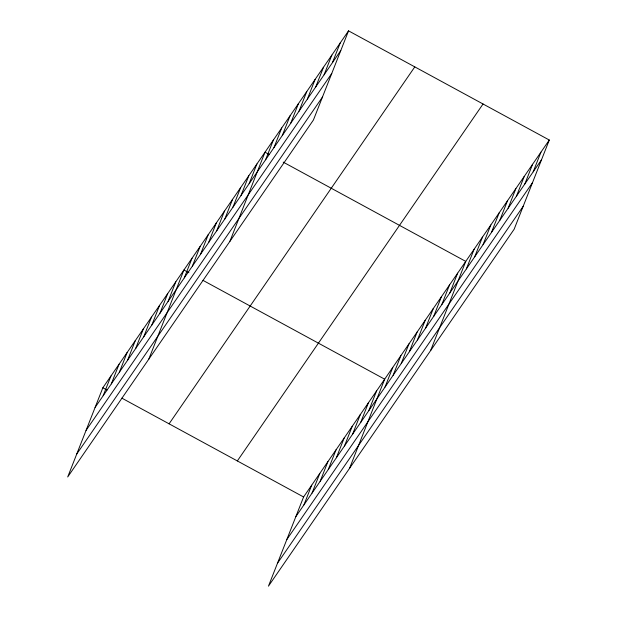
<?xml version="1.0" encoding="UTF-8"?>
<svg xmlns="http://www.w3.org/2000/svg" width="617" height="617" viewBox="0 0 617 617"><rect width="100%" height="100%" fill="white"/><g stroke="black" fill="none" stroke-linecap="round" stroke-linejoin="round"><path stroke-width="0.93" d="M348.543 30.85L102.838 387.792L67.708 476.972L313.413 120.03L348.543 30.85L549.292 140.028L514.162 229.208L268.457 586.15L303.587 496.97L549.292 140.028M103.193 395.69L110.944 376.015M111.307 383.905L119.05 364.238M119.413 372.128L127.164 352.454M127.518 360.351L135.27 340.677M135.632 348.566L143.375 328.9M143.738 336.789L151.489 317.115M151.844 325.012L159.595 305.338M159.957 313.235L167.701 293.561M168.063 301.451L175.814 281.784M148.79 359.179L183.92 269.999L188.887 272.706M184.282 277.897L192.026 258.222M192.388 266.112L200.139 246.445M200.494 254.335L208.245 234.668M208.608 242.558L216.351 222.884M216.714 230.781L224.465 211.107M224.819 218.996L232.57 199.33M232.933 207.219L240.676 187.545M241.039 195.442L248.79 175.768M249.145 183.665L256.896 163.991M229.879 241.386L265.002 152.214L269.143 154.466M265.611 159.749L273.354 140.074M273.963 147.61L281.714 127.935M282.316 135.478L290.067 115.803M290.669 123.338L298.42 103.664M299.021 111.199L306.772 91.532M307.382 99.067L315.125 79.392M315.734 86.928L323.485 67.261M324.087 74.796L331.838 55.121M332.44 62.656L340.191 42.989M303.942 504.868L311.693 485.193M312.055 493.083L319.799 473.416M320.161 481.306L327.912 461.632M328.267 469.529L336.018 449.855M336.373 457.752L344.124 438.078M344.487 445.968L352.238 426.301M352.592 434.191L360.343 414.516M360.698 422.414L368.449 402.739M368.812 410.629L376.563 390.962M349.538 468.357L384.669 379.185L202.962 280.357M385.023 387.075L392.774 367.4M393.137 375.298L400.88 355.623M401.243 363.513L408.994 343.846M409.349 351.736L417.1 332.062M417.462 339.959L425.206 320.285M425.568 328.182L433.319 308.508M433.674 316.398L441.425 296.731M441.787 304.621L449.531 284.946M449.893 292.844L457.644 273.169M430.62 350.564L465.75 261.392L283.218 162.117M466.359 268.927L474.103 249.253M474.712 256.788L482.455 237.121M483.065 244.656L490.816 224.981M491.417 232.516L499.168 212.85M499.77 220.385L507.521 200.71M508.123 208.245L515.874 188.571M516.483 196.113L524.226 176.439M524.836 183.974L532.587 164.299M533.188 171.835L540.939 152.168M95.087 407.467L340.792 50.525M86.056 430.404L331.761 73.462M76.747 454.035L322.452 97.093M169.081 423.825L414.794 66.883M237.337 460.945L483.042 104.003M295.836 516.645L541.541 159.703M286.797 539.582L532.51 182.64M277.488 563.213L523.201 206.271M102.838 387.792L106.98 390.044M121.881 398.15L303.587 496.97"/></g></svg>
